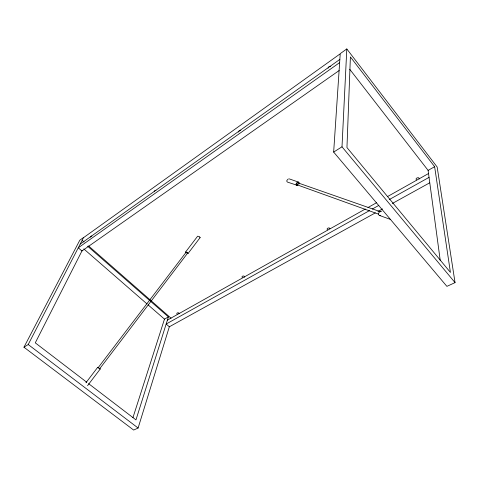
<?xml version="1.0" encoding="UTF-8"?>
<svg xmlns="http://www.w3.org/2000/svg" width="479" height="479" viewBox="0 0 479 479"><rect width="100%" height="100%" fill="white"/><g stroke="black" fill="none" stroke-linecap="round" stroke-linejoin="round"><path stroke-width="0.72" d="M299.267 183.87L299.273 182.834L298.686 182.176L289.316 178.901M455.05 282.622L342 146.814L346.808 48.942L340.234 53.648L333.659 152.071L446.895 286.364L455.05 282.622L437.153 167.009L346.808 48.942M328.103 68.138L328.965 66.665L330.702 66.294M419.185 178.948C419.694 176.386 414.58 178.158 416.383 179.924M23.95 347.221L28.207 344.539L83.615 237.476L79.807 240.201L23.95 347.221L133.653 430.058L138.102 428.022L169.41 326.546M87.615 246.206L168.404 316.912L135.97 419.891L88.585 383.637M132.917 417.706L164.477 319.128L168.404 316.912M244.422 277.209C245.176 275.287 241.003 275.808 242.176 277.491M82.322 250.236L35.278 342.85L86.807 382.278M85.927 382.757L97.692 367.321L99.919 368.68L100.225 369.01L87.561 385.673M185.786 252.451L185.607 252.002L197.659 236.183L199.39 236.572L200.132 237.59L188.079 253.445L187.133 253.445M98.183 367.65L186.086 252.277L187.133 252.547L187.6 253.163L99.734 368.686L99.261 368.495M83.801 237.47L339.803 54.115M80.185 244.11L339.851 59.402M339.635 62.617L78.275 247.799L81.945 250.984L339.162 70.521M333.659 152.071L342 146.814M199.821 237.788L200.132 237.59M298.297 184.469L297.118 184.828L296.758 184.421L297.13 183.164L297.722 182.792L380.589 211.766M288.376 178.871L286.861 180.445L286.855 181.451L287.436 182.086L297.704 185.493M185.607 252.002L187.313 252.439L188.079 253.445M187.6 253.163L187.02 253.169M440.261 260.66L428.106 170.38L434.627 166.704L350.4 56.923L346.952 147.556L450.428 272.413L434.627 166.704M167.393 320.128L365.363 209M367.968 207.533L376.434 202.785M387.505 196.57L428.531 173.536M369.686 210.497L166.159 324.032L169.338 326.786L375.314 212.892M372.297 209.042L378.817 205.401M389.253 199.581L429.046 177.38M377.931 211.443L382.505 208.916M392.319 203.491L429.591 182.882M100.225 369.01L99.452 368.704M381.781 211.209L380.613 211.191L379.404 211.969L378.626 213.257L378.572 214.556L379.26 215.37L380.434 215.388M298.686 182.176L297.722 182.146L296.758 182.756L296.154 183.768L296.148 184.804L296.74 185.463M240.769 130.234L239.237 130.533L238.668 132.114M155.992 190.51L154.645 190.738L154.166 191.81M91.86 236.105L90.645 236.297L90.28 237.231M297.118 184.828L378.35 214.059M379.26 215.37L390.505 219.442M98.291 367.644L99.734 368.686M28.207 344.539L138.102 428.022M327.462 229.872C325.828 228.483 329.642 226.842 329.953 228.77M83.795 248.912L146.987 303.908M148.113 304.889L164.477 319.128M82.406 240.548L84.088 242.027M88.579 245.955L171.051 318.206M97.692 367.321L98.003 367.656M298.309 182.81L298.674 183.218M177.014 314.11C175.925 312.745 179.182 312.116 179.128 313.673M349.736 69.287L428.106 170.38"/></g></svg>
